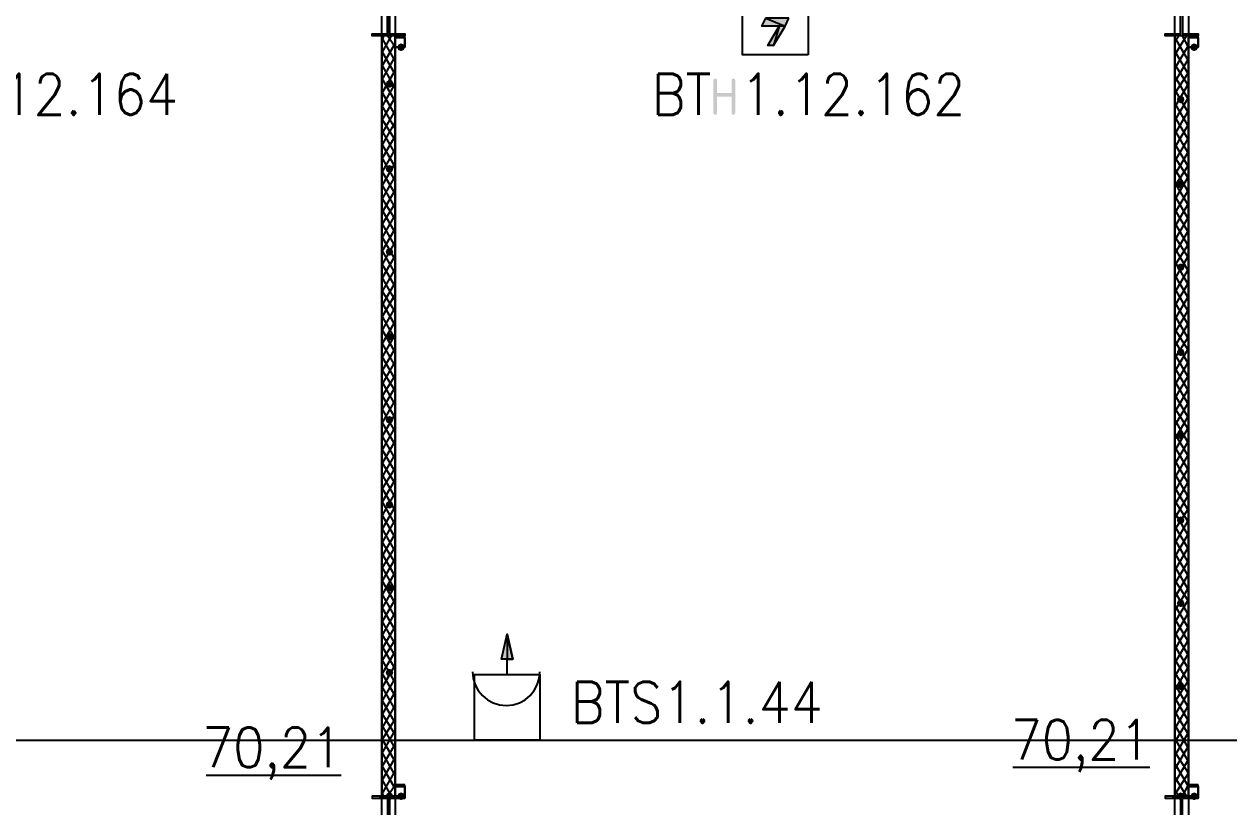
# Model space of a CAD drawing. Header units: millimetres. Extents: x 0 to 420, y 0 to 297.
# Drawn here: x 338.19 to 364.62, y 106.07 to 123.23 of the extents above; entities that cross this region are included whole.
import ezdxf

# ---------------------------------------------------------------- set-up
doc = ezdxf.new("R2010")
doc.units = ezdxf.units.MM
doc.layers.get('0').update_dxf_attribs({"linetype": 'CONTINUOUS'})
doc.styles.get("Standard").update_dxf_attribs({"font": 'STANDARD'})

msp = doc.modelspace()

# ---------------------------------------------------------------- hatches: boundary and pattern name
at = {"true_color": 0x000001}
h = msp.add_hatch(color=0, dxfattribs=at)
h.paths.add_polyline_path([(354.965, 123.359333), (354.457, 123.359333), (354.880334, 123.19)], flags=0)
h.paths.add_polyline_path([(354.457, 123.359333), (354.880334, 123.19), (354.372334, 123.19)], flags=0)
h = msp.add_hatch(color=0, dxfattribs=at)
h.paths.add_polyline_path([(354.880334, 123.19), (354.753334, 123.19), (354.626334, 122.766666)], flags=0)
h.paths.add_polyline_path([(354.753334, 123.19), (354.626334, 122.766666), (354.499334, 122.766666)], flags=0)
at = {"true_color": 0x000007}
for points in [[(346.540667, 122.724333), (346.515796, 122.664537), (346.456, 122.639667), (346.396204, 122.664537), (346.371333, 122.724333), (346.396204, 122.784129), (346.456, 122.809), (346.515796, 122.784129)], [(363.939667, 122.724333), (363.914796, 122.664537), (363.855, 122.639667), (363.795204, 122.664537), (363.770333, 122.724333), (363.795204, 122.784129), (363.855, 122.809), (363.914796, 122.784129)], [(346.286667, 121.92), (346.261796, 121.860204), (346.202, 121.835333), (346.142204, 121.860204), (346.117333, 121.92), (346.142204, 121.979796), (346.202, 122.004667), (346.261796, 121.979796)], [(353.308708, 121.282354), (353.308708, 121.998934), (353.318699, 122.028699), (353.348947, 122.038621), (353.378712, 122.028699), (353.388634, 121.998934), (353.388634, 121.720019), (353.706685, 121.720019), (353.706685, 121.998934), (353.716607, 122.028699), (353.746373, 122.038621), (353.776414, 122.028699), (353.786612, 121.998934), (353.786612, 121.282354), (353.776414, 121.252588), (353.746373, 121.242666), (353.716607, 121.252588), (353.706685, 121.282354), (353.706685, 121.640644), (353.388634, 121.640644), (353.388634, 121.282354), (353.378712, 121.252588), (353.348947, 121.242666), (353.318699, 121.252588)], [(363.643333, 121.581333), (363.618462, 121.521537), (363.558667, 121.496667), (363.498871, 121.521537), (363.474, 121.581333), (363.498871, 121.641129), (363.558667, 121.666), (363.618462, 121.641129)], [(346.286667, 120.057333), (346.261796, 119.997537), (346.202, 119.972667), (346.142204, 119.997537), (346.117333, 120.057333), (346.142204, 120.117129), (346.202, 120.142), (346.261796, 120.117129)], [(363.643333, 119.718667), (363.618462, 119.658871), (363.558667, 119.634), (363.498871, 119.658871), (363.474, 119.718667), (363.498871, 119.778462), (363.558667, 119.803333), (363.618462, 119.778463)], [(346.286667, 118.237), (346.261796, 118.177204), (346.202, 118.152333), (346.142204, 118.177204), (346.117333, 118.237), (346.142204, 118.296796), (346.202, 118.321667), (346.261796, 118.296796)], [(363.643333, 117.898333), (363.618462, 117.838538), (363.558667, 117.813667), (363.498871, 117.838538), (363.474, 117.898333), (363.498871, 117.958129), (363.558667, 117.983), (363.618462, 117.958129)], [(346.286667, 116.374333), (346.261796, 116.314537), (346.202, 116.289667), (346.142204, 116.314537), (346.117333, 116.374333), (346.142204, 116.434129), (346.202, 116.459), (346.261796, 116.434129)], [(363.643333, 116.035667), (363.618462, 115.975871), (363.558667, 115.951), (363.498871, 115.975871), (363.474, 116.035667), (363.498871, 116.095462), (363.558667, 116.120333), (363.618462, 116.095463)], [(346.286667, 114.554), (346.261796, 114.494204), (346.202, 114.469333), (346.142204, 114.494204), (346.117333, 114.554), (346.142204, 114.613796), (346.202, 114.638667), (346.261796, 114.613796)], [(363.643333, 114.215333), (363.618462, 114.155538), (363.558667, 114.130667), (363.498871, 114.155538), (363.474, 114.215333), (363.498871, 114.275129), (363.558667, 114.3), (363.618462, 114.275129)], [(346.286667, 112.691333), (346.261796, 112.631537), (346.202, 112.606667), (346.142204, 112.631537), (346.117333, 112.691333), (346.142204, 112.751129), (346.202, 112.776), (346.261796, 112.751129)], [(363.643333, 112.352667), (363.618462, 112.292871), (363.558667, 112.268), (363.498871, 112.292871), (363.474, 112.352667), (363.498871, 112.412462), (363.558667, 112.437333), (363.618462, 112.412463)], [(346.286667, 110.871), (346.261796, 110.811204), (346.202, 110.786333), (346.142204, 110.811204), (346.117333, 110.871), (346.142204, 110.930796), (346.202, 110.955667), (346.261796, 110.930796)], [(363.643333, 110.532333), (363.618462, 110.472537), (363.558667, 110.447667), (363.498871, 110.472537), (363.474, 110.532333), (363.498871, 110.592129), (363.558667, 110.617), (363.618462, 110.592129)], [(346.286667, 109.008333), (346.261796, 108.948537), (346.202, 108.923667), (346.142204, 108.948537), (346.117333, 109.008333), (346.142204, 109.068129), (346.202, 109.093), (346.261796, 109.068129)], [(363.643333, 108.712), (363.618462, 108.652204), (363.558667, 108.627333), (363.498871, 108.652204), (363.474, 108.712), (363.498871, 108.771796), (363.558667, 108.796667), (363.618462, 108.771796)], [(346.286667, 106.299), (346.261796, 106.239204), (346.202, 106.214333), (346.142204, 106.239204), (346.117333, 106.299), (346.142204, 106.358796), (346.202, 106.383667), (346.261796, 106.358796)], [(346.540667, 106.299), (346.515796, 106.239204), (346.456, 106.214333), (346.396204, 106.239204), (346.371333, 106.299), (346.396204, 106.358796), (346.456, 106.383667), (346.515796, 106.358796)], [(363.643333, 106.299), (363.618462, 106.239204), (363.558667, 106.214333), (363.498871, 106.239204), (363.474, 106.299), (363.498871, 106.358796), (363.558667, 106.383667), (363.618462, 106.358796)], [(363.939667, 106.299), (363.914796, 106.239204), (363.855, 106.214333), (363.795204, 106.239204), (363.770333, 106.299), (363.795204, 106.358796), (363.855, 106.383667), (363.914796, 106.358796)]]:
    msp.add_hatch(color=0, dxfattribs=at).paths.add_polyline_path(points, flags=0)
at = {"true_color": 0x000006}
h = msp.add_hatch(color=0, dxfattribs=at)
h.paths.add_polyline_path([(348.911334, 109.304666), (348.784334, 109.855), (348.784334, 109.304666)], flags=0)
h.paths.add_polyline_path([(348.784334, 109.855), (348.784334, 109.304666), (348.657334, 109.304666)], flags=0)

# ---------------------------------------------------------------- linework, layer by layer
at = {"color": 0, "true_color": 0x000006}
for points in [[(114.342335, 107.526666), (368.215334, 107.526666), (379.899333, 107.526666), (379.899333, 221.022332), (115.908668, 221.022332), (115.908668, 218.778666), (121.496668, 218.778666), (121.496668, 164.591999)], [(348.784334, 108.966), (348.784334, 109.304666), (348.657334, 109.304666), (348.784334, 109.855), (348.911334, 109.304666), (348.784334, 109.304666)], [(348.022334, 109.0295), (348.037385, 108.880196), (348.080552, 108.741133), (348.148856, 108.615292), (348.239318, 108.505651), (348.34896, 108.415189), (348.474801, 108.346884), (348.613863, 108.303717), (348.763167, 108.288666), (348.912471, 108.303717), (349.051533, 108.346884), (349.177374, 108.415189), (349.287015, 108.505651), (349.377478, 108.615292), (349.445782, 108.741133), (349.488949, 108.880196), (349.504, 109.0295)]]:
    msp.add_lwpolyline(points, dxfattribs=at)
at = {"color": 0, "true_color": 0x00002b}
for points in [[(328.93, 105.579333), (346.032667, 105.579333), (346.032667, 140.081), (328.93, 140.081)], [(363.431667, 140.081), (346.329, 140.081), (346.329, 105.579333), (363.431667, 105.579333)], [(392.938, 140.081), (363.728, 140.081), (363.728, 105.579333), (392.938, 105.579333)]]:
    msp.add_lwpolyline(points, close=True, dxfattribs=at)
at = {"color": 0, "true_color": 0x000001}
for points in [[(355.388334, 122.555), (353.949, 122.555), (353.949, 123.994333), (355.388334, 123.994333)], [(354.457, 123.359333), (354.880334, 123.19), (354.372334, 123.19)], [(354.965, 123.359333), (354.457, 123.359333), (354.880334, 123.19)], [(354.753334, 123.19), (354.626334, 122.766666), (354.499334, 122.766666)], [(354.880334, 123.19), (354.753334, 123.19), (354.626334, 122.766666)]]:
    msp.add_lwpolyline(points, close=True, dxfattribs=at)
at = {"color": 0, "true_color": 0x000007}
for points in [[(346.540667, 122.978333), (345.821, 122.978333), (345.821, 123.020667), (346.159667, 123.020667), (346.159667, 123.655667), (345.821, 123.655667), (345.821, 123.698), (346.540667, 123.698), (346.540667, 123.655667), (346.202, 123.655667), (346.202, 123.020667), (346.540667, 123.020667)], [(363.939667, 122.978333), (363.22, 122.978333), (363.22, 123.020667), (363.558667, 123.020667), (363.558667, 123.655667), (363.22, 123.655667), (363.22, 123.698), (363.939667, 123.698), (363.939667, 123.655667), (363.601, 123.655667), (363.601, 123.020667), (363.939667, 123.020667)], [(346.032667, 122.978333), (346.032667, 106.299), (346.329, 106.299), (346.329, 122.978333)], [(346.540667, 122.978333), (346.329, 122.978333), (346.329, 122.724333), (346.540667, 122.724333)], [(346.540667, 122.936), (346.540667, 122.724333), (346.329, 122.724333), (346.329, 122.936)], [(363.431667, 122.978333), (363.431667, 106.299), (363.728, 106.299), (363.728, 122.978333)], [(363.939667, 122.978333), (363.728, 122.978333), (363.728, 122.724333), (363.939667, 122.724333)], [(363.939667, 122.936), (363.939667, 122.724333), (363.728, 122.724333), (363.728, 122.936)], [(346.540667, 106.553), (346.329, 106.553), (346.329, 106.299), (346.540667, 106.299)], [(363.939667, 106.553), (363.728, 106.553), (363.728, 106.299), (363.939667, 106.299)], [(346.540667, 106.299), (345.821, 106.299), (345.821, 106.256667), (346.159667, 106.256667), (346.159667, 105.621667), (345.821, 105.621667), (345.821, 105.579333), (346.540667, 105.579333), (346.540667, 105.621667), (346.202, 105.621667), (346.202, 106.256667), (346.540667, 106.256667)], [(346.540667, 106.510667), (346.540667, 106.299), (346.329, 106.299), (346.329, 106.510667)], [(363.939667, 106.299), (363.22, 106.299), (363.22, 106.256667), (363.558667, 106.256667), (363.558667, 105.621667), (363.22, 105.621667), (363.22, 105.579333), (363.939667, 105.579333), (363.939667, 105.621667), (363.601, 105.621667), (363.601, 106.256667), (363.939667, 106.256667)], [(363.939667, 106.510667), (363.939667, 106.299), (363.728, 106.299), (363.728, 106.510667)]]:
    msp.add_lwpolyline(points, close=True, dxfattribs=at)
for points in [[(346.202, 122.978333), (346.202, 123.698)], [(363.558667, 122.978333), (363.558667, 123.698)], [(345.821, 122.978333), (345.821, 123.020667)], [(345.990333, 122.978333), (345.990333, 123.020667)], [(346.032667, 122.851333), (346.075, 122.978333)], [(346.032667, 122.597333), (346.244333, 122.978333)], [(346.329, 122.428), (346.032667, 122.936)], [(346.329, 122.724333), (346.159667, 122.978333)], [(346.371333, 122.978333), (346.371333, 123.020667)], [(346.456, 122.978333), (346.456, 122.936)], [(346.540667, 122.978333), (346.540667, 123.020667)], [(363.22, 122.978333), (363.22, 123.020667)], [(363.389333, 122.978333), (363.389333, 123.020667)], [(363.431667, 122.851333), (363.516333, 122.978333)], [(363.431667, 122.555), (363.685667, 122.978333)], [(363.728, 122.428), (363.431667, 122.936)], [(363.728, 122.724333), (363.601, 122.978333)], [(363.770333, 122.978333), (363.770333, 123.020667)], [(363.855, 122.978333), (363.855, 122.936)], [(363.939667, 122.978333), (363.939667, 123.020667)], [(346.032667, 122.301), (346.329, 122.809)], [(346.329, 122.131667), (346.032667, 122.639667)], [(363.431667, 122.258667), (363.728, 122.766667)], [(363.728, 122.131667), (363.431667, 122.639667)], [(346.032667, 122.004667), (346.329, 122.512667)], [(363.431667, 121.962333), (363.728, 122.470333)], [(346.329, 121.835333), (346.032667, 122.343333)], [(346.032667, 121.708333), (346.329, 122.216333)], [(363.728, 121.877667), (363.431667, 122.343333)], [(363.431667, 121.708333), (363.728, 122.174)], [(346.329, 121.539), (346.032667, 122.047)], [(346.032667, 121.412), (346.329, 121.92)], [(363.728, 121.581333), (363.431667, 122.089333)], [(363.431667, 121.412), (363.728, 121.92)], [(346.329, 121.242667), (346.032667, 121.750667)], [(346.032667, 121.115667), (346.329, 121.623667)], [(363.728, 121.285), (363.431667, 121.793)], [(363.431667, 121.115667), (363.728, 121.623667)], [(346.329, 120.946333), (346.032667, 121.454333)], [(346.032667, 120.819333), (346.329, 121.327333)], [(363.728, 120.988667), (363.431667, 121.496667)], [(363.431667, 120.819333), (363.728, 121.327333)], [(346.329, 120.692333), (346.032667, 121.158)], [(346.032667, 120.565333), (346.329, 121.073333)], [(363.728, 120.692333), (363.431667, 121.200333)], [(346.329, 120.396), (346.032667, 120.904)], [(363.431667, 120.523), (363.728, 121.031)], [(363.728, 120.396), (363.431667, 120.904)], [(346.032667, 120.269), (346.329, 120.777)], [(346.329, 120.099667), (346.032667, 120.607667)], [(363.431667, 120.226667), (363.728, 120.734667)], [(363.728, 120.099667), (363.431667, 120.607667)], [(346.032667, 119.972667), (346.329, 120.480667)], [(346.329, 119.803333), (346.032667, 120.311333)], [(363.431667, 119.930333), (363.728, 120.438333)], [(363.728, 119.845667), (363.431667, 120.311333)], [(346.032667, 119.676333), (346.329, 120.184333)], [(346.329, 119.507), (346.032667, 120.015)], [(363.431667, 119.676333), (363.728, 120.142)], [(363.728, 119.549333), (363.431667, 120.057333)], [(346.032667, 119.38), (346.329, 119.888)], [(363.431667, 119.38), (363.728, 119.888)], [(363.728, 119.253), (363.431667, 119.761)], [(346.329, 119.210667), (346.032667, 119.718667)], [(346.032667, 119.083667), (346.329, 119.591667)], [(363.431667, 119.083667), (363.728, 119.591667)], [(346.329, 118.956667), (346.032667, 119.422333)], [(346.032667, 118.829667), (346.329, 119.295333)], [(363.728, 118.956667), (363.431667, 119.464667)], [(363.431667, 118.787333), (363.728, 119.295333)], [(346.329, 118.660333), (346.032667, 119.168333)], [(346.032667, 118.533333), (346.329, 119.041333)], [(363.728, 118.660333), (363.431667, 119.168333)], [(363.431667, 118.491), (363.728, 118.999)], [(346.329, 118.364), (346.032667, 118.872)], [(346.032667, 118.237), (346.329, 118.745)], [(363.728, 118.364), (363.431667, 118.872)], [(363.431667, 118.194667), (363.728, 118.702667)], [(346.329, 118.067667), (346.032667, 118.575667)], [(346.032667, 117.940667), (346.329, 118.448667)], [(363.728, 118.11), (363.431667, 118.575667)], [(346.329, 117.771333), (346.032667, 118.279333)], [(346.032667, 117.644333), (346.329, 118.152333)], [(363.431667, 117.940667), (363.728, 118.406333)], [(363.728, 117.813667), (363.431667, 118.321667)], [(363.431667, 117.644333), (363.728, 118.152333)], [(346.329, 117.475), (346.032667, 117.983)], [(363.728, 117.517333), (363.431667, 118.025333)], [(346.032667, 117.348), (346.329, 117.856)], [(346.329, 117.178667), (346.032667, 117.686667)], [(363.431667, 117.348), (363.728, 117.856)], [(363.728, 117.221), (363.431667, 117.729)], [(346.032667, 117.051667), (346.329, 117.559667)], [(346.329, 116.924667), (346.032667, 117.390333)], [(363.431667, 117.051667), (363.728, 117.559667)], [(363.728, 116.924667), (363.431667, 117.432667)], [(346.032667, 116.797667), (346.329, 117.305667)], [(346.329, 116.628333), (346.032667, 117.136333)], [(363.431667, 116.755333), (363.728, 117.263333)], [(363.728, 116.628333), (363.431667, 117.136333)], [(346.032667, 116.501333), (346.329, 117.009333)], [(346.329, 116.332), (346.032667, 116.84)], [(363.431667, 116.459), (363.728, 116.967)], [(363.728, 116.332), (363.431667, 116.84)], [(346.032667, 116.205), (346.329, 116.713)], [(363.431667, 116.162667), (363.728, 116.670667)], [(346.329, 116.035667), (346.032667, 116.543667)], [(346.032667, 115.908667), (346.329, 116.416667)], [(363.728, 116.078), (363.431667, 116.543667)], [(363.431667, 115.908667), (363.728, 116.374333)], [(346.329, 115.739333), (346.032667, 116.247333)], [(346.032667, 115.612333), (346.329, 116.120333)], [(363.728, 115.781667), (363.431667, 116.289667)], [(363.431667, 115.612333), (363.728, 116.120333)], [(346.329, 115.443), (346.032667, 115.951)], [(346.032667, 115.316), (346.329, 115.824)], [(363.728, 115.485333), (363.431667, 115.993333)], [(363.431667, 115.316), (363.728, 115.824)], [(346.329, 115.189), (346.032667, 115.654667)], [(346.032667, 115.062), (346.329, 115.527667)], [(363.728, 115.189), (363.431667, 115.697)], [(363.431667, 115.019667), (363.728, 115.527667)], [(346.329, 114.892667), (346.032667, 115.400667)], [(346.032667, 114.765667), (346.329, 115.273667)], [(363.728, 114.892667), (363.431667, 115.400667)], [(346.329, 114.596333), (346.032667, 115.104333)], [(346.032667, 114.469333), (346.329, 114.977333)], [(363.431667, 114.723333), (363.728, 115.231333)], [(363.728, 114.596333), (363.431667, 115.104333)], [(346.329, 114.3), (346.032667, 114.808)], [(363.431667, 114.427), (363.728, 114.935)], [(363.728, 114.342333), (363.431667, 114.808)], [(346.032667, 114.173), (346.329, 114.681)], [(346.329, 114.003667), (346.032667, 114.511667)], [(363.431667, 114.130667), (363.728, 114.638667)], [(363.728, 114.046), (363.431667, 114.554)], [(346.032667, 113.876667), (346.329, 114.384667)], [(346.329, 113.707333), (346.032667, 114.215333)], [(363.431667, 113.876667), (363.728, 114.384667)], [(363.728, 113.749667), (363.431667, 114.257667)], [(346.032667, 113.580333), (346.329, 114.088333)], [(346.329, 113.411), (346.032667, 113.919)], [(363.431667, 113.580333), (363.728, 114.088333)], [(363.728, 113.453333), (363.431667, 113.961333)], [(346.032667, 113.284), (346.329, 113.792)], [(363.431667, 113.284), (363.728, 113.792)], [(363.728, 113.157), (363.431667, 113.665)], [(346.329, 113.157), (346.032667, 113.622667)], [(346.032667, 113.03), (346.329, 113.495667)], [(363.431667, 112.987667), (363.728, 113.495667)], [(346.329, 112.860667), (346.032667, 113.368667)], [(346.032667, 112.733667), (346.329, 113.241667)], [(363.728, 112.860667), (363.431667, 113.368667)], [(363.431667, 112.691333), (363.728, 113.199333)], [(346.329, 112.564333), (346.032667, 113.072333)], [(346.032667, 112.437333), (346.329, 112.945333)], [(363.728, 112.564333), (363.431667, 113.072333)], [(363.431667, 112.395), (363.728, 112.903)], [(346.329, 112.268), (346.032667, 112.776)], [(346.032667, 112.141), (346.329, 112.649)], [(363.728, 112.310333), (363.431667, 112.776)], [(363.431667, 112.141), (363.728, 112.606667)], [(346.329, 111.971667), (346.032667, 112.479667)], [(346.032667, 111.844667), (346.329, 112.352667)], [(363.728, 112.014), (363.431667, 112.522)], [(363.431667, 111.844667), (363.728, 112.352667)], [(346.329, 111.675333), (346.032667, 112.183333)], [(363.728, 111.717667), (363.431667, 112.225667)], [(346.032667, 111.548333), (346.329, 112.056333)], [(346.329, 111.421333), (346.032667, 111.887)], [(363.431667, 111.548333), (363.728, 112.056333)], [(363.728, 111.421333), (363.431667, 111.929333)], [(346.032667, 111.294333), (346.329, 111.76)], [(346.329, 111.125), (346.032667, 111.633)], [(363.431667, 111.252), (363.728, 111.76)], [(363.728, 111.125), (363.431667, 111.633)], [(346.032667, 110.998), (346.329, 111.506)], [(346.329, 110.828667), (346.032667, 111.336667)], [(363.431667, 110.955667), (363.728, 111.463667)], [(363.728, 110.828667), (363.431667, 111.336667)], [(346.032667, 110.701667), (346.329, 111.209667)], [(346.329, 110.532333), (346.032667, 111.040333)], [(363.431667, 110.659333), (363.728, 111.167333)], [(363.728, 110.574667), (363.431667, 111.040333)], [(346.032667, 110.405333), (346.329, 110.913333)], [(346.329, 110.236), (346.032667, 110.744)], [(363.431667, 110.363), (363.728, 110.871)], [(363.728, 110.278333), (363.431667, 110.786333)], [(346.032667, 110.109), (346.329, 110.617)], [(363.431667, 110.109), (363.728, 110.617)], [(363.728, 109.982), (363.431667, 110.49)], [(346.329, 109.939667), (346.032667, 110.447667)], [(346.032667, 109.812667), (346.329, 110.320667)], [(363.431667, 109.812667), (363.728, 110.320667)], [(346.329, 109.643333), (346.032667, 110.151333)], [(346.032667, 109.516333), (346.329, 110.024333)], [(363.728, 109.685667), (363.431667, 110.193667)], [(363.431667, 109.516333), (363.728, 110.024333)], [(346.329, 109.389333), (346.032667, 109.855)], [(346.032667, 109.262333), (346.329, 109.728)], [(363.728, 109.389333), (363.431667, 109.897333)], [(363.431667, 109.22), (363.728, 109.728)], [(346.329, 109.093), (346.032667, 109.601)], [(346.032667, 108.966), (346.329, 109.474)], [(363.728, 109.093), (363.431667, 109.601)], [(363.431667, 108.923667), (363.728, 109.431667)], [(346.329, 108.796667), (346.032667, 109.304667)], [(346.032667, 108.669667), (346.329, 109.177667)], [(363.728, 108.796667), (363.431667, 109.304667)], [(346.329, 108.500333), (346.032667, 109.008333)], [(363.431667, 108.627333), (363.728, 109.135333)], [(363.728, 108.542667), (363.431667, 109.008333)], [(346.032667, 108.373333), (346.329, 108.881333)], [(346.329, 108.204), (346.032667, 108.712)], [(363.431667, 108.373333), (363.728, 108.839)], [(363.728, 108.246333), (363.431667, 108.754333)], [(346.032667, 108.077), (346.329, 108.585)], [(346.329, 107.907667), (346.032667, 108.415667)], [(363.431667, 108.077), (363.728, 108.585)], [(363.728, 107.95), (363.431667, 108.458)], [(346.032667, 107.780667), (346.329, 108.288667)], [(346.329, 107.653667), (346.032667, 108.119333)], [(363.431667, 107.780667), (363.728, 108.288667)], [(363.728, 107.653667), (363.431667, 108.161667)], [(346.032667, 107.526667), (346.329, 107.992333)], [(346.329, 107.357333), (346.032667, 107.865333)], [(363.431667, 107.484333), (363.728, 107.992333)], [(363.728, 107.357333), (363.431667, 107.865333)], [(346.032667, 107.230333), (346.329, 107.738333)], [(363.431667, 107.188), (363.728, 107.696)], [(346.329, 107.061), (346.032667, 107.569)], [(346.032667, 106.934), (346.329, 107.442)], [(363.728, 107.061), (363.431667, 107.569)], [(363.431667, 106.891667), (363.728, 107.399667)], [(346.329, 106.764667), (346.032667, 107.272667)], [(346.032667, 106.637667), (346.329, 107.145667)], [(363.728, 106.807), (363.431667, 107.272667)], [(363.431667, 106.595333), (363.728, 107.103333)], [(346.329, 106.468333), (346.032667, 106.976333)], [(346.032667, 106.341333), (346.329, 106.849333)], [(359.875667, 106.934), (362.881333, 106.934)], [(363.728, 106.510667), (363.431667, 107.018667)], [(363.431667, 106.341333), (363.728, 106.807)], [(342.180333, 106.764667), (345.143667, 106.764667)], [(346.244333, 106.299), (346.032667, 106.68)], [(346.159667, 106.299), (346.329, 106.553)], [(346.456, 106.553), (346.456, 106.510667)], [(363.685667, 106.299), (363.431667, 106.722333)], [(363.601, 106.299), (363.728, 106.553)], [(363.855, 106.553), (363.855, 106.510667)], [(345.821, 106.299), (345.821, 106.256667)], [(345.990333, 106.299), (345.990333, 106.256667)], [(346.075, 106.299), (346.032667, 106.383667)], [(346.202, 106.299), (346.202, 105.579333)], [(346.371333, 106.299), (346.371333, 106.256667)], [(346.540667, 106.299), (346.540667, 106.256667)], [(363.22, 106.299), (363.22, 106.256667)], [(363.389333, 106.299), (363.389333, 106.256667)], [(363.516333, 106.299), (363.431667, 106.426)], [(363.558667, 106.299), (363.558667, 105.579333)], [(363.770333, 106.299), (363.770333, 106.256667)], [(363.939667, 106.299), (363.939667, 106.256667)]]:
    msp.add_lwpolyline(points, dxfattribs=at)
at = {"color": 0, "true_color": 0x000006}
for points in [[(348.784334, 109.855), (348.784334, 109.304666), (348.657334, 109.304666)], [(348.911334, 109.304666), (348.784334, 109.855), (348.784334, 109.304666)], [(348.064667, 107.526666), (348.064667, 108.966), (349.504, 108.966), (349.504, 107.526666)]]:
    msp.add_lwpolyline(points, close=True, dxfattribs=at)

# ---------------------------------------------------------------- texts
at = {"color": 0, "true_color": 0x000007, "attachment_point": 1}
for s, insert, char_height, width in [('1.12.164', (336.63468, 122.14423), 0.90157, 4.00697756), ('BT', (351.959326, 122.14423), 0.90157, 1.30226779), ('1.12.162', (353.906667, 122.14423), 0.90157, 3.90680337), ('BTS1.1.44', (350.181347, 108.80923), 0.90157, 5.30924559), ('70,21', (359.833333, 107.975366), 0.872032, 2.56764984), ('70,21', (342.095674, 107.806039), 0.872032, 2.56764984)]:
    msp.add_mtext(s, dxfattribs=dict(at, insert=insert, char_height=char_height, width=width))

doc.saveas('drawing.dxf')
